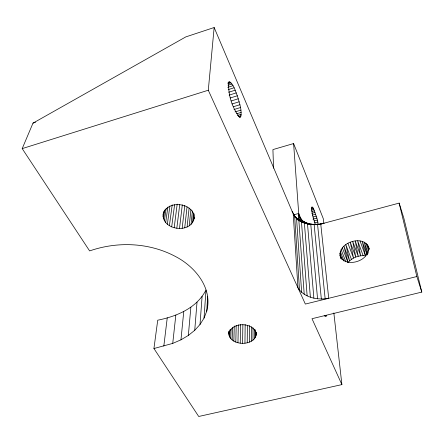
<?xml version="1.0" encoding="UTF-8"?>
<svg xmlns="http://www.w3.org/2000/svg" width="444" height="444" viewBox="0 0 444 444"><rect width="100%" height="100%" fill="white"/><g stroke="black" fill="none" stroke-linecap="round" stroke-linejoin="round"><path stroke-width="0.67" d="M228.949 331.374C227.472 343.578 245.349 346.364 252.986 340.093L253.002 327.689M251.304 341.208L251.359 326.734M249.367 342.108L249.467 325.563M247.225 342.768L247.38 325.53M244.944 343.173L245.166 324.553M242.591 343.301L242.874 324.681M240.237 343.156L240.581 324.536M237.951 342.74L238.339 324.814M235.803 342.069L236.208 325.524M194.261 217.443C192.174 234.954 159.49 230.22 163.436 212.532M233.855 341.159L234.266 325.99M297.308 219.525L297.857 219.486L298.584 218.193L298.718 213.459L293.601 143.556L272.916 149.589L273.56 168.182M232.162 340.032L232.528 327.628M229.742 337.274L229.992 329.698M230.775 338.722L231.08 329.076M228.854 334.127L229.076 331.146M229.098 335.725L229.237 331.596M194.128 218.82C195.332 202.653 166.7 198.995 163.137 214.541M333.849 312.959L341.897 384.604L198.712 416.478L153.935 348.523L172.733 343.401L180.958 339.832L188.339 335.442L194.733 330.303L200.005 324.497L204.029 318.115L206.715 311.261L207.714 296.209M204.029 318.115L205.988 290.01C196.781 308.108 176.612 316.411 157.725 320.202L153.935 348.523M200.005 324.497L202.103 296.342M194.733 330.303L197.025 302.109M188.339 335.442L190.864 307.209M341.897 384.604L311.993 318.709L421.8 292.091L416.861 276.529L305.344 304.062L208.292 90.226L214.152 27.522L185.803 36.902L32.989 123.138L22.2 148.607L89.621 250.921C117.505 241.231 149.256 242.507 175.474 256.499C194.977 266.555 212.976 288.062 206.715 311.261M229.415 81.868L228.854 82.212C227.694 93.989 232.145 107.986 239.549 117.199L240.226 117.249L240.737 116.766C242.169 109.712 239.199 102.52 237.329 95.782C235.181 91.109 234.11 84.615 229.415 81.868L228.116 82.273M193.54 220.818L194.211 213.919M192.502 222.683L193.456 213.015M180.958 339.832L183.755 311.566M191.048 224.359L192.413 210.883M189.233 225.796L190.909 209.612M187.102 226.962L189.116 208.064M172.733 343.401L175.83 315.112M184.721 227.811L187.029 206.882M182.162 228.327L184.787 205.367M179.498 228.494L182.306 204.851M163.825 346.104L167.249 317.799M176.812 228.305L179.72 204.667M174.176 227.766L177.189 204.135M171.678 226.895L174.609 204.629M169.38 225.719L172.211 204.812M167.355 224.259L169.886 206.066M165.668 222.572L167.871 207.087M252.986 340.093C255.472 338.267 256.61 335.165 256.227 332.145M164.369 220.696L166.117 208.597M163.497 218.692L164.774 209.962M163.081 216.622L163.875 211.255M341.064 258.78C334.093 243.545 364.579 232.606 369.136 248.607M297.852 219.791C305.589 224.919 315.595 225.996 324.214 223.154L399.139 203.102L403.824 218.121L421.8 292.091M229.032 332.523C233.172 321.573 254.173 322.172 256.232 334.21M317.577 224.581L321.006 223.865L317.577 224.581L325.158 298.812L328.715 298.29L320.751 224.081M342.324 247.819L348.035 262.565C352.209 257.564 359.035 255.028 365.473 255.794L362.243 241.375L366.949 254.329M325.158 298.812L321.339 298.984L314.169 224.747L314.752 224.392L307.498 223.959L306.582 222.938L304.373 221.889L297.857 219.486M32.989 123.138L35.587 122.178M321.339 298.984L317.56 298.768L310.789 224.536L311.81 224.203L306.582 222.938L297.924 219.752M228.149 82.684L230.131 82.062M227.694 83.816L230.985 82.784M22.2 148.607L208.292 90.226M228.016 85.242L231.951 84.01M227.766 87.324L232.995 85.692M228.222 89.605L234.088 87.773M228.693 92.224L235.192 90.204M229.143 95.116L236.286 92.896M230.197 97.991L237.329 95.782M231.169 100.977L238.295 98.773M232.034 103.985L239.161 101.787M233.411 106.732L239.899 104.74M233.988 109.529L240.487 107.542M235.048 111.91L240.909 110.118M236.58 113.786L241.148 112.393M237.274 115.49L241.203 114.297M238.434 116.567L241.064 115.773M239.416 117.166L240.737 116.766M311.522 207.859L312.848 207.492L313.347 208.308L316.872 218.087L318.22 223.859L316.233 224.392M320.951 224.048L324.214 223.154M311.355 208.852L313.347 208.308M293.373 214.913L298.718 213.459L301.537 220.202M311.244 210.145L313.897 209.424M311.838 211.527L314.485 210.811M311.793 213.314L315.096 212.415M312.41 215.096L315.706 214.202M313.009 216.999L316.306 216.111M312.915 219.153L316.872 218.087M314.091 220.962L317.388 220.074M314.541 222.905L317.843 222.017M324.653 316.172L326.634 315.69L325.99 316.5L324.903 315.512M309.074 223.715L307.498 223.959L313.88 298.168L317.56 298.768M314.169 224.747L317.832 224.281L310.789 224.536M306.582 222.938L304.368 223.016L297.896 219.813M293.218 213.903L297.952 287.779C301.315 293.484 307.598 296.747 313.88 298.168M298.762 216.961L299.822 217.355L302.497 220.59L304.373 221.889M298.584 218.193L300.971 219.07M298.285 219.042L302.497 220.59M298.801 215.373L299.822 217.355M297.835 219.736L304.368 223.016L310.384 297.203M297.064 219.059L301.459 221.739L307.137 295.876M296.997 219.02L301.459 221.739M304.207 294.228L298.834 220.141L295.032 217.127L292.091 211.255L214.152 27.522M295.576 217.56L298.834 220.141M296.536 218.254L294.106 215.523L296.536 218.254L301.648 292.28M312.848 207.492L312.082 206.865L311.832 207.071C311.361 213.065 313.675 218.975 315.395 224.642M292.091 211.255L294.622 216.117L299.517 290.065M294.622 216.117L293.129 213.769M340.304 256.854C347.363 268.809 371.761 259.812 368.198 246.004M293.601 143.556L323.254 218.581L323.798 223.404M339.843 253.33L342.357 259.74M339.854 255.145L341.369 258.991M340.259 251.465L344.017 261.083M341.097 249.611L345.837 261.788M351.437 259.385L345.793 244.622L349.583 260.889L343.906 246.143L348.035 262.565M347.93 243.312L353.535 258.086L350.255 242.246L355.822 257.037L352.697 241.458L358.23 256.266L355.189 240.959L360.689 255.788L357.659 240.781L363.125 255.633M360.034 240.92L365.473 255.794M368.209 253.163L364.219 242.135L367.332 254.923M365.906 243.179L368.714 250.977M368.731 247.697L369.197 249.001M367.249 244.483L369.119 249.689M399.139 203.102L416.861 276.529M298.718 213.459L299.067 215.473M255.994 332.367L256.005 335.808M255.361 329.775L255.372 337.351M254.351 329.148L254.357 338.794"/></g></svg>
